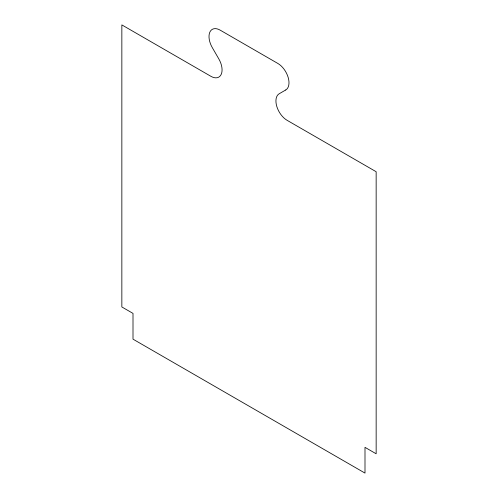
<?xml version="1.0" encoding="UTF-8"?>
<svg xmlns="http://www.w3.org/2000/svg" width="498" height="498" viewBox="0 0 498 498"><rect width="100%" height="100%" fill="white"/><g stroke="black" fill="none" stroke-linecap="round" stroke-linejoin="round"><path stroke-width="0.75" d="M285.728 89.982L279.197 93.755A15.774 9.107 60 0 0 276.776 106.398A15.774 9.107 60 0 0 287.078 120.298L376.152 171.723L376.152 453.784L364.997 447.341L364.997 473.1L133.003 339.157L133.003 313.398L121.848 306.961L121.848 24.9L210.922 76.325A15.774 9.107 60 0 0 221.224 74.327A15.774 9.107 60 0 0 218.809 58.895L212.273 47.578A15.774 9.107 60 0 1 209.851 32.146A15.774 9.107 60 0 1 220.16 30.141L277.84 63.445A15.774 9.107 60 0 1 288.149 77.346A15.774 9.107 60 0 1 285.728 89.982"/></g></svg>
